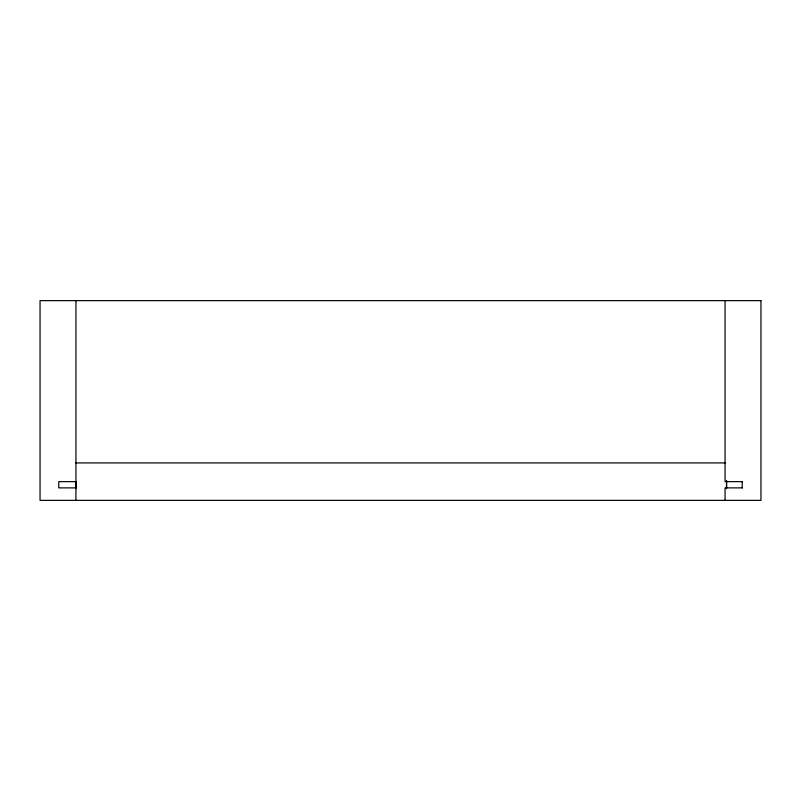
<?xml version="1.0" encoding="UTF-8"?>
<svg xmlns="http://www.w3.org/2000/svg" width="801" height="801" viewBox="0 0 801 801"><rect width="100%" height="100%" fill="white"/><g stroke="black" fill="none" stroke-linecap="round" stroke-linejoin="round"><path stroke-width="1.2" d="M75.895 487.879L75.905 481.641M726.507 488.72L726.527 482.482M75.875 462.918L725.316 462.918M76.325 481.641L58.773 481.641L58.773 487.879L76.325 487.879M742.527 481.641L725.065 481.641L725.065 300.635M742.527 487.879L725.065 487.879L725.065 500.365M742.227 481.641L742.227 487.879M726.567 480.39L726.567 487.879M75.935 300.635L75.935 500.365M760.95 300.635L40.05 300.635L40.05 500.365L760.95 500.365L760.95 300.635"/></g></svg>
